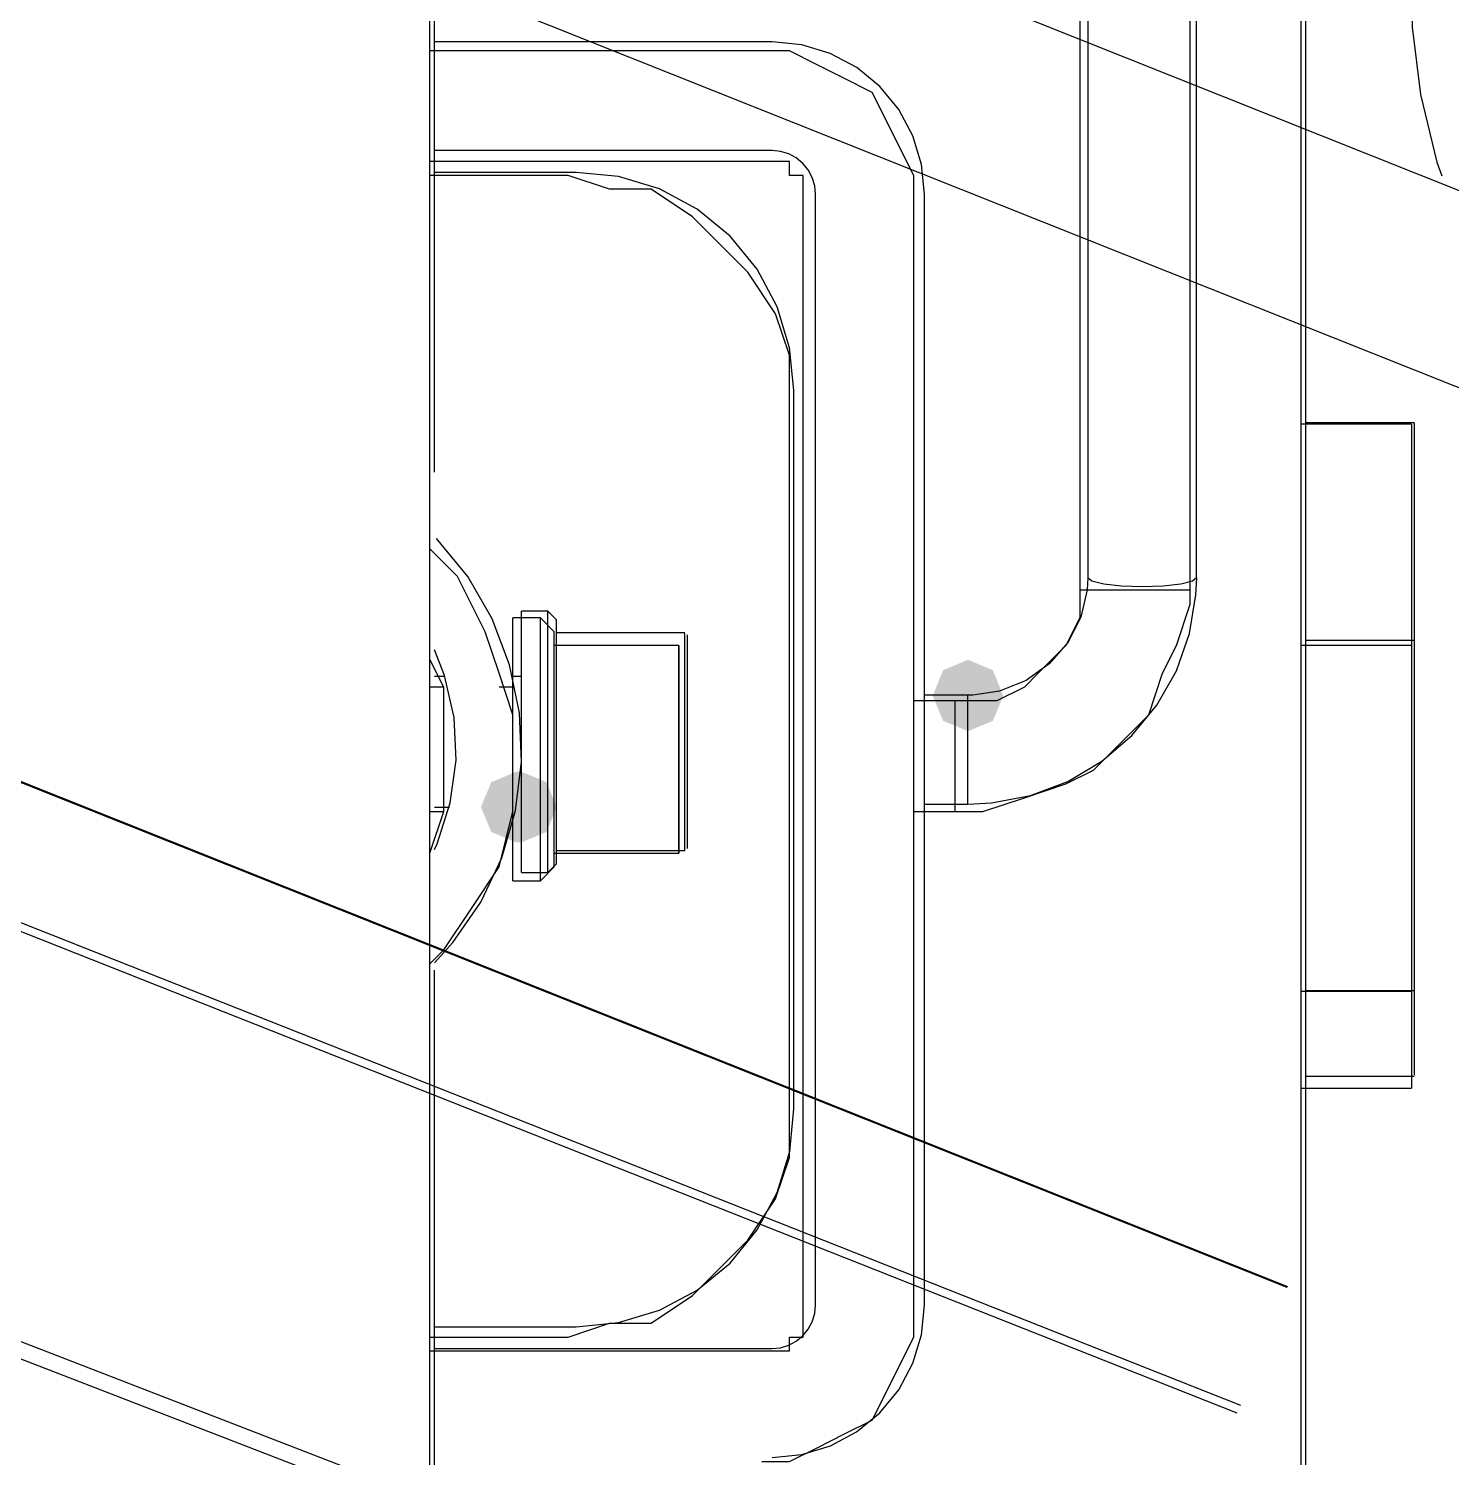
# Model space of a CAD drawing. Extents: x 3 to 592, y 5 to 207.
# Drawn here: x 48.435 to 52.066, y 63.546 to 67.191 of the extents above; entities that cross this region are included whole.
import ezdxf

# ---------------------------------------------------------------- set-up
doc = ezdxf.new("R2010")
doc.units = 0
doc.layers.get('0').update_dxf_attribs({"linetype": 'CONTINUOUS'})

msp = doc.modelspace()

# ---------------------------------------------------------------- hatches: boundary and pattern name
h = msp.add_hatch(color=7)
h.dxf.hatch_style = 2
h.paths.add_polyline_path([(50.922414, 65.488397), (50.895989, 65.424864), (50.832456, 65.398438), (50.768922, 65.424864), (50.742497, 65.488397), (50.768922, 65.554046), (50.832456, 65.580472), (50.895989, 65.554046)])
h = msp.add_hatch(color=7)
h.dxf.hatch_style = 2
h.paths.add_polyline_path([(50.922414, 65.488397), (50.895989, 65.424864), (50.832456, 65.398438), (50.768922, 65.424864), (50.742497, 65.488397), (50.768922, 65.554046), (50.832456, 65.580472), (50.895989, 65.554046)])
h = msp.add_hatch(color=7)
h.dxf.hatch_style = 2
h.paths.add_polyline_path([(50.922414, 65.488397), (50.895989, 65.424864), (50.832456, 65.398438), (50.768922, 65.424864), (50.742497, 65.488397), (50.768922, 65.554046), (50.832456, 65.580472), (50.895989, 65.554046)])
h = msp.add_hatch(color=7)
h.dxf.hatch_style = 2
h.paths.add_polyline_path([(50.922414, 65.488397), (50.895989, 65.424864), (50.832456, 65.398438), (50.768922, 65.424864), (50.742497, 65.488397), (50.768922, 65.554046), (50.832456, 65.580472), (50.895989, 65.554046)])
h = msp.add_hatch(color=7)
h.dxf.hatch_style = 2
h.paths.add_polyline_path([(49.679648, 65.114946), (49.616115, 65.141371), (49.58969, 65.204904), (49.616115, 65.268438), (49.679648, 65.294863), (49.693407, 65.294863), (49.75694, 65.268438), (49.783365, 65.204904), (49.75694, 65.141371), (49.693407, 65.114946)])
h = msp.add_hatch(color=7)
h.dxf.hatch_style = 2
h.paths.add_polyline_path([(49.679648, 65.114946), (49.616115, 65.141371), (49.58969, 65.204904), (49.616115, 65.268438), (49.679648, 65.294863), (49.693407, 65.294863), (49.75694, 65.268438), (49.783365, 65.204904), (49.75694, 65.141371), (49.693407, 65.114946)])
h = msp.add_hatch(color=7)
h.dxf.hatch_style = 2
h.paths.add_polyline_path([(49.679648, 65.114946), (49.616115, 65.141371), (49.58969, 65.204904), (49.616115, 65.268438), (49.679648, 65.294863), (49.693407, 65.294863), (49.75694, 65.268438), (49.783365, 65.204904), (49.75694, 65.141371), (49.693407, 65.114946)])
h = msp.add_hatch(color=7)
h.dxf.hatch_style = 2
h.paths.add_polyline_path([(49.679648, 65.114946), (49.616115, 65.141371), (49.58969, 65.204904), (49.616115, 65.268438), (49.679648, 65.294863), (49.693407, 65.294863), (49.75694, 65.268438), (49.783365, 65.204904), (49.75694, 65.141371), (49.693407, 65.114946)])

# ---------------------------------------------------------------- linework, layer by layer
at = {"color": 7}
for points in [[(55.350833, 65.475556), (26.67, 76.905556)], [(52.875356, 68.685798), (52.730012, 68.613831), (52.595604, 68.527754), (52.353951, 68.311148), (52.249529, 68.182031), (52.15957, 68.041979), (52.089367, 67.901573), (52.037509, 67.765048), (51.992354, 67.592187), (51.966954, 67.405215), (51.965895, 67.194254), (51.987415, 67.022098), (52.029043, 66.84959), (52.04139, 66.81537)], [(52.875356, 68.685798), (52.730012, 68.613831), (52.595604, 68.527754), (52.353951, 68.311148), (52.249529, 68.182031), (52.15957, 68.041979), (52.089367, 67.901573), (52.037509, 67.765048), (51.992354, 67.592187), (51.966954, 67.405215), (51.965895, 67.194254), (51.987415, 67.022098), (52.029043, 66.84959), (52.04139, 66.81537)], [(51.681944, 68.121389), (51.681944, 62.5475)], [(51.693551, 68.129221), (51.693551, 62.573676)], [(51.693551, 68.129221), (51.693551, 62.573676)], [(51.693551, 68.129221), (51.693551, 62.573676)], [(51.693551, 68.129221), (51.693551, 62.573676)], [(47.658055, 68.038874), (52.496425, 66.110734)], [(47.658055, 68.038874), (52.496425, 66.110734)], [(51.1175, 67.909722), (51.1175, 65.757778)], [(51.137996, 67.925774), (51.137996, 65.789704)], [(51.137996, 67.925774), (51.137996, 65.789704)], [(51.137996, 67.925774), (51.137996, 65.789704)], [(51.137996, 67.925774), (51.137996, 65.789704)], [(51.399722, 65.757778), (51.399722, 67.909722)], [(51.415774, 65.789634), (51.415774, 67.925703)], [(51.415774, 65.789634), (51.415774, 67.925703)], [(51.415774, 65.789634), (51.415774, 67.925703)], [(51.415774, 65.789634), (51.415774, 67.925703)], [(49.471333, 66.058768), (49.471333, 67.360518)], [(49.471333, 66.058768), (49.471333, 67.360518)], [(49.471333, 66.058768), (49.471333, 67.360518)], [(49.471333, 66.058768), (49.471333, 67.360518)], [(49.459444, 58.384722), (49.459444, 67.345278)], [(50.332464, 67.157), (49.471333, 67.157)], [(50.332464, 67.157), (49.471333, 67.157)], [(50.332464, 67.157), (49.471333, 67.157)], [(50.332464, 67.157), (49.471333, 67.157)], [(50.721331, 66.768133), (50.713922, 66.843981), (50.691697, 66.917006), (50.655714, 66.984033), (50.607383, 67.042947), (50.548469, 67.091631), (50.481089, 67.127261), (50.408417, 67.149486), (50.332569, 67.156894)], [(50.721331, 66.768133), (50.713922, 66.843981), (50.691697, 66.917006), (50.655714, 66.984033), (50.607383, 67.042947), (50.548469, 67.091631), (50.481089, 67.127261), (50.408417, 67.149486), (50.332569, 67.156894)], [(50.721331, 66.768133), (50.713922, 66.843981), (50.691697, 66.917006), (50.655714, 66.984033), (50.607383, 67.042947), (50.548469, 67.091631), (50.481089, 67.127261), (50.408417, 67.149486), (50.332569, 67.156894)], [(50.721331, 66.768133), (50.713922, 66.843981), (50.691697, 66.917006), (50.655714, 66.984033), (50.607383, 67.042947), (50.548469, 67.091631), (50.481089, 67.127261), (50.408417, 67.149486), (50.332569, 67.156894)], [(50.306111, 67.133611), (49.459444, 67.133611)], [(50.694167, 66.745556), (50.694167, 66.816111), (50.658889, 66.886667), (50.623611, 66.957222), (50.588333, 67.027778), (50.517778, 67.063056), (50.447222, 67.098333), (50.376667, 67.133611), (50.306111, 67.133611)], [(50.332464, 66.879223), (49.471333, 66.879223)], [(50.332464, 66.879223), (49.471333, 66.879223)], [(50.332464, 66.879223), (49.471333, 66.879223)], [(50.332464, 66.879223), (49.471333, 66.879223)], [(50.443553, 66.768133), (50.441437, 66.789653), (50.435087, 66.810819), (50.424856, 66.829869), (50.411098, 66.846803), (50.394164, 66.860561), (50.375114, 66.870792), (50.353948, 66.877142), (50.332428, 66.879258)], [(50.443553, 66.768133), (50.441437, 66.789653), (50.435087, 66.810819), (50.424856, 66.829869), (50.411098, 66.846803), (50.394164, 66.860561), (50.375114, 66.870792), (50.353948, 66.877142), (50.332428, 66.879258)], [(50.443553, 66.768133), (50.441437, 66.789653), (50.435087, 66.810819), (50.424856, 66.829869), (50.411098, 66.846803), (50.394164, 66.860561), (50.375114, 66.870792), (50.353948, 66.877142), (50.332428, 66.879258)], [(50.443553, 66.768133), (50.441437, 66.789653), (50.435087, 66.810819), (50.424856, 66.829869), (50.411098, 66.846803), (50.394164, 66.860561), (50.375114, 66.870792), (50.353948, 66.877142), (50.332428, 66.879258)], [(50.306111, 66.851389), (49.459444, 66.851389)], [(50.411944, 66.745556), (50.411944, 66.780833), (50.411944, 66.816111), (50.376667, 66.816111), (50.376667, 66.851389), (50.341389, 66.851389), (50.306111, 66.851389)], [(49.812222, 66.816111), (49.459444, 66.816111)], [(49.832472, 66.823661), (49.471227, 66.823661)], [(49.832472, 66.823661), (49.471227, 66.823661)], [(49.832472, 66.823661), (49.471227, 66.823661)], [(49.832472, 66.823661), (49.471227, 66.823661)], [(50.376667, 66.251667), (50.376667, 66.3575), (50.341389, 66.463333), (50.270833, 66.569167), (50.200278, 66.639722), (50.129722, 66.710278), (50.023889, 66.780833), (49.918056, 66.780833), (49.812222, 66.816111)], [(50.388026, 66.268106), (50.377443, 66.376409), (50.345693, 66.480831), (50.29454, 66.576787), (50.225396, 66.661101), (50.141082, 66.729892), (50.045126, 66.781398), (49.940704, 66.813148), (49.832401, 66.823731)], [(50.388026, 66.268106), (50.377443, 66.376409), (50.345693, 66.480831), (50.29454, 66.576787), (50.225396, 66.661101), (50.141082, 66.729892), (50.045126, 66.781398), (49.940704, 66.813148), (49.832401, 66.823731)], [(50.388026, 66.268106), (50.377443, 66.376409), (50.345693, 66.480831), (50.29454, 66.576787), (50.225396, 66.661101), (50.141082, 66.729892), (50.045126, 66.781398), (49.940704, 66.813148), (49.832401, 66.823731)], [(50.388026, 66.268106), (50.377443, 66.376409), (50.345693, 66.480831), (50.29454, 66.576787), (50.225396, 66.661101), (50.141082, 66.729892), (50.045126, 66.781398), (49.940704, 66.813148), (49.832401, 66.823731)], [(50.411944, 63.923333), (50.411944, 66.745556)], [(50.443553, 63.934799), (50.443553, 66.76831)], [(50.443553, 63.934799), (50.443553, 66.76831)], [(50.443553, 63.934799), (50.443553, 66.76831)], [(50.443553, 63.934799), (50.443553, 66.76831)], [(50.694167, 63.923333), (50.694167, 66.745556)], [(50.721331, 63.934799), (50.721331, 66.76831)], [(50.721331, 63.934799), (50.721331, 66.76831)], [(50.721331, 63.934799), (50.721331, 66.76831)], [(50.721331, 63.934799), (50.721331, 66.76831)], [(50.388026, 64.434791), (50.388026, 66.268177)], [(50.388026, 64.434791), (50.388026, 66.268177)], [(50.388026, 64.434791), (50.388026, 66.268177)], [(50.388026, 64.434791), (50.388026, 66.268177)], [(50.376667, 64.417222), (50.376667, 66.251667)], [(51.964167, 66.181111), (51.681944, 66.181111)], [(51.971328, 66.18478), (51.693692, 66.18478)], [(51.971328, 66.18478), (51.693692, 66.18478)], [(51.971328, 66.18478), (51.693692, 66.18478)], [(51.971328, 66.18478), (51.693692, 66.18478)], [(51.964167, 66.181111), (51.964167, 66.145833), (51.964167, 66.110556), (51.964167, 66.04), (51.964167, 65.934167), (51.964167, 65.863611), (51.964167, 65.7225), (51.964167, 65.616667)], [(51.971328, 66.18478), (51.971328, 66.159733), (51.971328, 66.115988), (51.971328, 66.05143), (51.971328, 65.968174), (51.971328, 65.868338), (51.971328, 65.754391), (51.971328, 65.629861)], [(51.971328, 66.18478), (51.971328, 66.159733), (51.971328, 66.115988), (51.971328, 66.05143), (51.971328, 65.968174), (51.971328, 65.868338), (51.971328, 65.754391), (51.971328, 65.629861)], [(51.971328, 66.18478), (51.971328, 66.159733), (51.971328, 66.115988), (51.971328, 66.05143), (51.971328, 65.968174), (51.971328, 65.868338), (51.971328, 65.754391), (51.971328, 65.629861)], [(51.971328, 66.18478), (51.971328, 66.159733), (51.971328, 66.115988), (51.971328, 66.05143), (51.971328, 65.968174), (51.971328, 65.868338), (51.971328, 65.754391), (51.971328, 65.629861)], [(51.646934, 63.979484), (46.808531, 65.907638)], [(51.646934, 63.979484), (46.808531, 65.907638)], [(46.80966, 65.910037), (51.64803, 63.981896)], [(46.80966, 65.910037), (51.64803, 63.981896)], [(49.459444, 64.805278), (49.494722, 64.840556), (49.565278, 64.946389), (49.635833, 65.052222), (49.671111, 65.193333), (49.671111, 65.299167), (49.671111, 65.440278), (49.635833, 65.546111), (49.600556, 65.651944), (49.53, 65.793056), (49.459444, 65.863611)], [(49.471333, 64.807112), (49.518253, 64.859676), (49.589514, 64.962687), (49.643136, 65.075576), (49.677708, 65.195873), (49.692878, 65.320051), (49.687939, 65.445287), (49.662891, 65.567701), (49.618441, 65.684823), (49.556, 65.793126), (49.476625, 65.89014)], [(49.471333, 64.807112), (49.518253, 64.859676), (49.589514, 64.962687), (49.643136, 65.075576), (49.677708, 65.195873), (49.692878, 65.320051), (49.687939, 65.445287), (49.662891, 65.567701), (49.618441, 65.684823), (49.556, 65.793126), (49.476625, 65.89014)], [(49.471333, 64.807112), (49.518253, 64.859676), (49.589514, 64.962687), (49.643136, 65.075576), (49.677708, 65.195873), (49.692878, 65.320051), (49.687939, 65.445287), (49.662891, 65.567701), (49.618441, 65.684823), (49.556, 65.793126), (49.476625, 65.89014)], [(49.471333, 64.807112), (49.518253, 64.859676), (49.589514, 64.962687), (49.643136, 65.075576), (49.677708, 65.195873), (49.692878, 65.320051), (49.687939, 65.445287), (49.662891, 65.567701), (49.618441, 65.684823), (49.556, 65.793126), (49.476625, 65.89014)], [(50.832456, 65.21256), (50.892781, 65.215735), (50.992264, 65.234785), (51.086808, 65.270415), (51.173944, 65.321921), (51.25085, 65.387185), (51.314703, 65.465149), (51.364444, 65.552637), (51.397606, 65.647182), (51.414186, 65.74596), (51.41595, 65.789704)], [(50.832456, 65.21256), (50.892781, 65.215735), (50.992264, 65.234785), (51.086808, 65.270415), (51.173944, 65.321921), (51.25085, 65.387185), (51.314703, 65.465149), (51.364444, 65.552637), (51.397606, 65.647182), (51.414186, 65.74596), (51.41595, 65.789704)], [(50.832456, 65.21256), (50.892781, 65.215735), (50.992264, 65.234785), (51.086808, 65.270415), (51.173944, 65.321921), (51.25085, 65.387185), (51.314703, 65.465149), (51.364444, 65.552637), (51.397606, 65.647182), (51.414186, 65.74596), (51.41595, 65.789704)], [(50.832456, 65.21256), (50.892781, 65.215735), (50.992264, 65.234785), (51.086808, 65.270415), (51.173944, 65.321921), (51.25085, 65.387185), (51.314703, 65.465149), (51.364444, 65.552637), (51.397606, 65.647182), (51.414186, 65.74596), (51.41595, 65.789704)], [(51.137996, 65.789634), (51.136233, 65.758942), (51.120005, 65.689092), (51.087549, 65.624534), (51.039924, 65.569853), (50.980657, 65.527872), (50.912924, 65.500709), (50.844485, 65.490478), (50.832491, 65.490478)], [(51.137996, 65.789634), (51.136233, 65.758942), (51.120005, 65.689092), (51.087549, 65.624534), (51.039924, 65.569853), (50.980657, 65.527872), (50.912924, 65.500709), (50.844485, 65.490478), (50.832491, 65.490478)], [(51.137996, 65.789634), (51.136233, 65.758942), (51.120005, 65.689092), (51.087549, 65.624534), (51.039924, 65.569853), (50.980657, 65.527872), (50.912924, 65.500709), (50.844485, 65.490478), (50.832491, 65.490478)], [(51.137996, 65.789634), (51.136233, 65.758942), (51.120005, 65.689092), (51.087549, 65.624534), (51.039924, 65.569853), (50.980657, 65.527872), (50.912924, 65.500709), (50.844485, 65.490478), (50.832491, 65.490478)], [(51.415774, 65.789634), (51.40519, 65.780814), (51.375204, 65.773053), (51.330049, 65.768114), (51.276779, 65.76635), (51.223862, 65.768114), (51.178707, 65.773053), (51.148721, 65.780814), (51.138137, 65.789634)], [(51.415774, 65.789634), (51.40519, 65.780814), (51.375204, 65.773053), (51.330049, 65.768114), (51.276779, 65.76635), (51.223862, 65.768114), (51.178707, 65.773053), (51.148721, 65.780814), (51.138137, 65.789634)], [(51.415774, 65.789634), (51.40519, 65.780814), (51.375204, 65.773053), (51.330049, 65.768114), (51.276779, 65.76635), (51.223862, 65.768114), (51.178707, 65.773053), (51.148721, 65.780814), (51.138137, 65.789634)], [(51.415774, 65.789634), (51.40519, 65.780814), (51.375204, 65.773053), (51.330049, 65.768114), (51.276779, 65.76635), (51.223862, 65.768114), (51.178707, 65.773053), (51.148721, 65.780814), (51.138137, 65.789634)], [(51.1175, 65.757778), (51.1175, 65.687222), (51.082222, 65.616667), (51.011667, 65.546111), (50.976389, 65.510833), (50.905833, 65.475556), (50.835278, 65.475556), (50.8, 65.475556)], [(50.8, 65.193333), (50.870556, 65.193333), (50.976389, 65.228611), (51.082222, 65.263889), (51.152778, 65.299167), (51.223333, 65.369722), (51.293889, 65.440278), (51.329167, 65.546111), (51.364444, 65.616667), (51.399722, 65.7225), (51.399722, 65.757778)], [(51.399722, 65.757778), (51.364444, 65.757778), (51.329167, 65.757778), (51.258611, 65.757778), (51.223333, 65.757778), (51.152778, 65.757778), (51.1175, 65.757778)], [(49.741667, 65.687222), (49.671111, 65.687222)], [(49.671111, 65.016944), (49.671111, 65.052222), (49.671111, 65.0875), (49.671111, 65.122778), (49.671111, 65.193333), (49.671111, 65.299167), (49.671111, 65.369722), (49.671111, 65.440278), (49.671111, 65.510833), (49.671111, 65.581389), (49.671111, 65.651944), (49.671111, 65.687222)], [(49.693548, 65.038217), (49.693548, 65.059031), (49.693548, 65.097484), (49.693548, 65.153222), (49.693548, 65.22272), (49.693548, 65.301742), (49.693548, 65.384998), (49.693548, 65.467548), (49.693548, 65.543747), (49.693548, 65.609364), (49.693548, 65.659811), (49.693548, 65.69262), (49.693548, 65.704967)], [(49.693548, 65.038217), (49.693548, 65.059031), (49.693548, 65.097484), (49.693548, 65.153222), (49.693548, 65.22272), (49.693548, 65.301742), (49.693548, 65.384998), (49.693548, 65.467548), (49.693548, 65.543747), (49.693548, 65.609364), (49.693548, 65.659811), (49.693548, 65.69262), (49.693548, 65.704967)], [(49.693548, 65.038217), (49.693548, 65.059031), (49.693548, 65.097484), (49.693548, 65.153222), (49.693548, 65.22272), (49.693548, 65.301742), (49.693548, 65.384998), (49.693548, 65.467548), (49.693548, 65.543747), (49.693548, 65.609364), (49.693548, 65.659811), (49.693548, 65.69262), (49.693548, 65.704967)], [(49.693548, 65.038217), (49.693548, 65.059031), (49.693548, 65.097484), (49.693548, 65.153222), (49.693548, 65.22272), (49.693548, 65.301742), (49.693548, 65.384998), (49.693548, 65.467548), (49.693548, 65.543747), (49.693548, 65.609364), (49.693548, 65.659811), (49.693548, 65.69262), (49.693548, 65.704967)], [(49.760223, 65.704896), (49.693548, 65.704896)], [(49.760223, 65.704896), (49.693548, 65.704896)], [(49.760223, 65.704896), (49.693548, 65.704896)], [(49.760223, 65.704896), (49.693548, 65.704896)], [(49.776944, 65.651944), (49.741667, 65.687222)], [(49.741667, 65.016944), (49.741667, 65.052222), (49.741667, 65.0875), (49.741667, 65.122778), (49.741667, 65.193333), (49.741667, 65.299167), (49.741667, 65.369722), (49.741667, 65.440278), (49.741667, 65.510833), (49.741667, 65.581389), (49.741667, 65.651944), (49.741667, 65.687222)], [(49.760223, 65.038217), (49.760223, 65.059031), (49.760223, 65.097484), (49.760223, 65.153222), (49.760223, 65.22272), (49.760223, 65.301742), (49.760223, 65.384998), (49.760223, 65.467548), (49.760223, 65.543747), (49.760223, 65.609364), (49.760223, 65.659811), (49.760223, 65.69262), (49.760223, 65.704967)], [(49.760223, 65.038217), (49.760223, 65.059031), (49.760223, 65.097484), (49.760223, 65.153222), (49.760223, 65.22272), (49.760223, 65.301742), (49.760223, 65.384998), (49.760223, 65.467548), (49.760223, 65.543747), (49.760223, 65.609364), (49.760223, 65.659811), (49.760223, 65.69262), (49.760223, 65.704967)], [(49.760223, 65.038217), (49.760223, 65.059031), (49.760223, 65.097484), (49.760223, 65.153222), (49.760223, 65.22272), (49.760223, 65.301742), (49.760223, 65.384998), (49.760223, 65.467548), (49.760223, 65.543747), (49.760223, 65.609364), (49.760223, 65.659811), (49.760223, 65.69262), (49.760223, 65.704967)], [(49.760223, 65.038217), (49.760223, 65.059031), (49.760223, 65.097484), (49.760223, 65.153222), (49.760223, 65.22272), (49.760223, 65.301742), (49.760223, 65.384998), (49.760223, 65.467548), (49.760223, 65.543747), (49.760223, 65.609364), (49.760223, 65.659811), (49.760223, 65.69262), (49.760223, 65.704967)], [(49.782448, 65.682671), (49.760223, 65.704896)], [(49.782448, 65.682671), (49.760223, 65.704896)], [(49.782448, 65.682671), (49.760223, 65.704896)], [(49.782448, 65.682671), (49.760223, 65.704896)], [(49.782448, 65.060442), (49.782448, 65.079845), (49.782448, 65.115828), (49.782448, 65.168039), (49.782448, 65.23295), (49.782448, 65.306328), (49.782448, 65.383939), (49.782448, 65.460845), (49.782448, 65.532459), (49.782448, 65.593489), (49.782448, 65.640761), (49.782448, 65.6711), (49.782448, 65.682742)], [(49.782448, 65.060442), (49.782448, 65.079845), (49.782448, 65.115828), (49.782448, 65.168039), (49.782448, 65.23295), (49.782448, 65.306328), (49.782448, 65.383939), (49.782448, 65.460845), (49.782448, 65.532459), (49.782448, 65.593489), (49.782448, 65.640761), (49.782448, 65.6711), (49.782448, 65.682742)], [(49.782448, 65.060442), (49.782448, 65.079845), (49.782448, 65.115828), (49.782448, 65.168039), (49.782448, 65.23295), (49.782448, 65.306328), (49.782448, 65.383939), (49.782448, 65.460845), (49.782448, 65.532459), (49.782448, 65.593489), (49.782448, 65.640761), (49.782448, 65.6711), (49.782448, 65.682742)], [(49.782448, 65.060442), (49.782448, 65.079845), (49.782448, 65.115828), (49.782448, 65.168039), (49.782448, 65.23295), (49.782448, 65.306328), (49.782448, 65.383939), (49.782448, 65.460845), (49.782448, 65.532459), (49.782448, 65.593489), (49.782448, 65.640761), (49.782448, 65.6711), (49.782448, 65.682742)], [(49.776944, 65.052222), (49.776944, 65.0875), (49.776944, 65.158056), (49.776944, 65.228611), (49.776944, 65.299167), (49.776944, 65.369722), (49.776944, 65.440278), (49.776944, 65.510833), (49.776944, 65.581389), (49.776944, 65.616667), (49.776944, 65.651944)], [(50.110214, 65.649334), (49.782483, 65.649334)], [(50.110214, 65.649334), (49.782483, 65.649334)], [(50.110214, 65.649334), (49.782483, 65.649334)], [(50.110214, 65.649334), (49.782483, 65.649334)], [(50.110214, 65.627462), (50.110214, 65.647217)], [(50.110214, 65.627462), (50.110214, 65.647217)], [(50.110214, 65.627462), (50.110214, 65.647217)], [(50.110214, 65.627462), (50.110214, 65.647217)], [(50.115787, 65.64376), (50.115787, 65.622241)], [(50.115787, 65.64376), (50.115787, 65.622241)], [(50.115787, 65.64376), (50.115787, 65.622241)], [(50.115787, 65.64376), (50.115787, 65.622241)], [(49.471333, 65.096884), (49.477683, 65.111348), (49.51155, 65.215417), (49.526366, 65.324073), (49.521428, 65.433434), (49.497086, 65.540326), (49.471333, 65.605942)], [(49.471333, 65.096884), (49.477683, 65.111348), (49.51155, 65.215417), (49.526366, 65.324073), (49.521428, 65.433434), (49.497086, 65.540326), (49.471333, 65.605942)], [(49.471333, 65.096884), (49.477683, 65.111348), (49.51155, 65.215417), (49.526366, 65.324073), (49.521428, 65.433434), (49.497086, 65.540326), (49.471333, 65.605942)], [(49.471333, 65.096884), (49.477683, 65.111348), (49.51155, 65.215417), (49.526366, 65.324073), (49.521428, 65.433434), (49.497086, 65.540326), (49.471333, 65.605942)], [(50.094444, 65.616667), (49.776944, 65.616667)], [(50.094444, 65.616667), (50.094444, 65.581389), (50.094444, 65.510833), (50.094444, 65.440278), (50.094444, 65.369722), (50.094444, 65.299167), (50.094444, 65.228611), (50.094444, 65.158056), (50.094444, 65.122778), (50.094444, 65.0875)], [(50.094444, 65.0875), (50.094444, 65.122778), (50.094444, 65.158056), (50.094444, 65.228611), (50.094444, 65.299167), (50.094444, 65.369722), (50.094444, 65.440278), (50.094444, 65.510833), (50.094444, 65.581389), (50.094444, 65.616667)], [(50.110214, 65.093779), (50.110214, 65.104716), (50.110214, 65.13576), (50.110214, 65.184091), (50.110214, 65.246179), (50.110214, 65.317793), (50.110214, 65.393288), (50.110214, 65.467371), (50.110214, 65.534046), (50.110214, 65.588727), (50.110214, 65.627532)], [(50.110214, 65.093779), (50.110214, 65.104716), (50.110214, 65.13576), (50.110214, 65.184091), (50.110214, 65.246179), (50.110214, 65.317793), (50.110214, 65.393288), (50.110214, 65.467371), (50.110214, 65.534046), (50.110214, 65.588727), (50.110214, 65.627532)], [(50.110214, 65.093779), (50.110214, 65.104716), (50.110214, 65.13576), (50.110214, 65.184091), (50.110214, 65.246179), (50.110214, 65.317793), (50.110214, 65.393288), (50.110214, 65.467371), (50.110214, 65.534046), (50.110214, 65.588727), (50.110214, 65.627532)], [(50.110214, 65.093779), (50.110214, 65.104716), (50.110214, 65.13576), (50.110214, 65.184091), (50.110214, 65.246179), (50.110214, 65.317793), (50.110214, 65.393288), (50.110214, 65.467371), (50.110214, 65.534046), (50.110214, 65.588727), (50.110214, 65.627532)], [(50.115787, 65.622346), (50.115787, 65.584599), (50.115787, 65.530977), (50.115787, 65.46536), (50.115787, 65.393041), (50.115787, 65.318957), (50.115787, 65.248755), (50.115787, 65.187724), (50.115787, 65.140452), (50.115787, 65.110113), (50.115787, 65.099177)], [(50.115787, 65.622346), (50.115787, 65.584599), (50.115787, 65.530977), (50.115787, 65.46536), (50.115787, 65.393041), (50.115787, 65.318957), (50.115787, 65.248755), (50.115787, 65.187724), (50.115787, 65.140452), (50.115787, 65.110113), (50.115787, 65.099177)], [(50.115787, 65.622346), (50.115787, 65.584599), (50.115787, 65.530977), (50.115787, 65.46536), (50.115787, 65.393041), (50.115787, 65.318957), (50.115787, 65.248755), (50.115787, 65.187724), (50.115787, 65.140452), (50.115787, 65.110113), (50.115787, 65.099177)], [(50.115787, 65.622346), (50.115787, 65.584599), (50.115787, 65.530977), (50.115787, 65.46536), (50.115787, 65.393041), (50.115787, 65.318957), (50.115787, 65.248755), (50.115787, 65.187724), (50.115787, 65.140452), (50.115787, 65.110113), (50.115787, 65.099177)], [(51.964167, 65.616667), (51.681944, 65.616667)], [(51.971328, 65.62979), (51.693692, 65.62979)], [(51.971328, 65.62979), (51.693692, 65.62979)], [(51.971328, 65.62979), (51.693692, 65.62979)], [(51.971328, 65.62979), (51.693692, 65.62979)], [(51.964167, 65.616667), (51.964167, 64.734722)], [(51.971328, 65.62979), (51.971328, 64.736204)], [(51.971328, 65.62979), (51.971328, 64.736204)], [(51.971328, 65.62979), (51.971328, 64.736204)], [(51.971328, 65.62979), (51.971328, 64.736204)], [(51.519455, 63.659264), (46.676275, 65.574898)], [(51.519455, 63.659264), (46.676275, 65.574898)], [(46.684106, 65.594971), (51.527421, 63.679284)], [(46.684106, 65.594971), (51.527421, 63.679284)], [(49.459444, 65.0875), (49.494722, 65.193333), (49.494722, 65.299167), (49.494722, 65.405), (49.494722, 65.510833), (49.459444, 65.581389)], [(49.49765, 65.538209), (49.471192, 65.538209)], [(49.49765, 65.538209), (49.471192, 65.538209)], [(49.49765, 65.538209), (49.471192, 65.538209)], [(49.49765, 65.538209), (49.471192, 65.538209)], [(49.693548, 65.538209), (49.670617, 65.538209)], [(49.693548, 65.538209), (49.670617, 65.538209)], [(49.693548, 65.538209), (49.670617, 65.538209)], [(49.693548, 65.538209), (49.670617, 65.538209)], [(49.494722, 65.510833), (49.459444, 65.510833)], [(49.671111, 65.510833), (49.635833, 65.510833)], [(50.8, 65.475556), (50.694167, 65.475556)], [(50.832456, 65.490337), (50.721331, 65.490337)], [(50.832456, 65.490337), (50.721331, 65.490337)], [(50.832456, 65.490337), (50.721331, 65.490337)], [(50.832456, 65.490337), (50.721331, 65.490337)], [(50.8, 65.193333), (50.8, 65.228611), (50.8, 65.263889), (50.8, 65.299167), (50.8, 65.369722), (50.8, 65.405), (50.8, 65.440278), (50.8, 65.475556)], [(50.832456, 65.21256), (50.832456, 65.238312), (50.832456, 65.277471), (50.832456, 65.328271), (50.832456, 65.382246), (50.832456, 65.431987), (50.832456, 65.469029), (50.832456, 65.488432)], [(50.832456, 65.21256), (50.832456, 65.238312), (50.832456, 65.277471), (50.832456, 65.328271), (50.832456, 65.382246), (50.832456, 65.431987), (50.832456, 65.469029), (50.832456, 65.488432)], [(50.832456, 65.21256), (50.832456, 65.238312), (50.832456, 65.277471), (50.832456, 65.328271), (50.832456, 65.382246), (50.832456, 65.431987), (50.832456, 65.469029), (50.832456, 65.488432)], [(50.832456, 65.21256), (50.832456, 65.238312), (50.832456, 65.277471), (50.832456, 65.328271), (50.832456, 65.382246), (50.832456, 65.431987), (50.832456, 65.469029), (50.832456, 65.488432)], [(49.471333, 65.204904), (49.50908, 65.204904)], [(49.471333, 65.204904), (49.50908, 65.204904)], [(49.471333, 65.204904), (49.50908, 65.204904)], [(49.471333, 65.204904), (49.50908, 65.204904)], [(50.721331, 65.21256), (50.832456, 65.21256)], [(50.721331, 65.21256), (50.832456, 65.21256)], [(50.721331, 65.21256), (50.832456, 65.21256)], [(50.721331, 65.21256), (50.832456, 65.21256)], [(49.459444, 65.193333), (49.494722, 65.193333)], [(50.694167, 65.193333), (50.8, 65.193333)], [(49.782448, 65.093779), (50.110178, 65.093779)], [(49.782448, 65.093779), (50.110178, 65.093779)], [(49.782448, 65.093779), (50.110178, 65.093779)], [(49.782448, 65.093779), (50.110178, 65.093779)], [(49.760223, 65.038217), (49.782448, 65.060442)], [(49.760223, 65.038217), (49.782448, 65.060442)], [(49.760223, 65.038217), (49.782448, 65.060442)], [(49.760223, 65.038217), (49.782448, 65.060442)], [(49.776944, 65.0875), (50.094444, 65.0875)], [(49.693548, 65.038217), (49.760223, 65.038217)], [(49.693548, 65.038217), (49.760223, 65.038217)], [(49.693548, 65.038217), (49.760223, 65.038217)], [(49.693548, 65.038217), (49.760223, 65.038217)], [(49.741667, 65.016944), (49.776944, 65.052222)], [(49.671111, 65.016944), (49.741667, 65.016944)], [(49.471333, 63.518768), (49.471333, 64.788768)], [(49.471333, 63.518768), (49.471333, 64.788768)], [(49.471333, 63.518768), (49.471333, 64.788768)], [(49.471333, 63.518768), (49.471333, 64.788768)], [(51.964167, 64.734722), (51.681944, 64.734722)], [(51.971328, 64.736063), (51.693692, 64.736063)], [(51.971328, 64.736063), (51.693692, 64.736063)], [(51.971328, 64.736063), (51.693692, 64.736063)], [(51.971328, 64.736063), (51.693692, 64.736063)], [(51.964167, 64.734722), (51.964167, 64.628889), (51.964167, 64.558333), (51.964167, 64.523056), (51.964167, 64.487778)], [(51.971328, 64.736063), (51.971328, 64.652454), (51.971328, 64.587896), (51.971328, 64.543446), (51.971328, 64.520868)], [(51.971328, 64.736063), (51.971328, 64.652454), (51.971328, 64.587896), (51.971328, 64.543446), (51.971328, 64.520868)], [(51.971328, 64.736063), (51.971328, 64.652454), (51.971328, 64.587896), (51.971328, 64.543446), (51.971328, 64.520868)], [(51.971328, 64.736063), (51.971328, 64.652454), (51.971328, 64.587896), (51.971328, 64.543446), (51.971328, 64.520868)], [(46.309915, 64.655982), (51.168591, 62.776664)], [(46.309915, 64.655982), (51.168591, 62.776664)], [(51.152976, 62.737698), (46.294252, 64.617036)], [(51.152976, 62.737698), (46.294252, 64.617036)], [(51.693551, 64.518117), (51.971187, 64.518117)], [(51.693551, 64.518117), (51.971187, 64.518117)], [(51.693551, 64.518117), (51.971187, 64.518117)], [(51.693551, 64.518117), (51.971187, 64.518117)], [(51.681944, 64.487778), (51.964167, 64.487778)], [(49.812222, 63.852778), (49.918056, 63.888056), (50.023889, 63.888056), (50.129722, 63.958611), (50.200278, 64.029167), (50.270833, 64.099722), (50.341389, 64.205556), (50.376667, 64.311389), (50.376667, 64.417222)], [(49.832472, 63.879236), (49.940774, 63.889819), (50.045197, 63.921569), (50.141152, 63.972722), (50.225466, 64.041867), (50.294258, 64.126181), (50.345763, 64.222136), (50.377513, 64.326558), (50.388097, 64.434861)], [(49.832472, 63.879236), (49.940774, 63.889819), (50.045197, 63.921569), (50.141152, 63.972722), (50.225466, 64.041867), (50.294258, 64.126181), (50.345763, 64.222136), (50.377513, 64.326558), (50.388097, 64.434861)], [(49.832472, 63.879236), (49.940774, 63.889819), (50.045197, 63.921569), (50.141152, 63.972722), (50.225466, 64.041867), (50.294258, 64.126181), (50.345763, 64.222136), (50.377513, 64.326558), (50.388097, 64.434861)], [(49.832472, 63.879236), (49.940774, 63.889819), (50.045197, 63.921569), (50.141152, 63.972722), (50.225466, 64.041867), (50.294258, 64.126181), (50.345763, 64.222136), (50.377513, 64.326558), (50.388097, 64.434861)], [(50.332464, 63.823674), (50.353983, 63.82579), (50.37515, 63.83214), (50.3942, 63.842371), (50.411133, 63.856129), (50.424891, 63.873062), (50.435122, 63.892112), (50.441472, 63.913279), (50.443589, 63.934799)], [(50.332464, 63.823674), (50.353983, 63.82579), (50.37515, 63.83214), (50.3942, 63.842371), (50.411133, 63.856129), (50.424891, 63.873062), (50.435122, 63.892112), (50.441472, 63.913279), (50.443589, 63.934799)], [(50.332464, 63.823674), (50.353983, 63.82579), (50.37515, 63.83214), (50.3942, 63.842371), (50.411133, 63.856129), (50.424891, 63.873062), (50.435122, 63.892112), (50.441472, 63.913279), (50.443589, 63.934799)], [(50.332464, 63.823674), (50.353983, 63.82579), (50.37515, 63.83214), (50.3942, 63.842371), (50.411133, 63.856129), (50.424891, 63.873062), (50.435122, 63.892112), (50.441472, 63.913279), (50.443589, 63.934799)], [(50.332464, 63.545896), (50.408311, 63.553305), (50.481336, 63.57553), (50.548364, 63.611513), (50.60763, 63.659844), (50.655961, 63.718757), (50.691591, 63.786138), (50.713816, 63.85881), (50.721225, 63.934657)], [(50.332464, 63.545896), (50.408311, 63.553305), (50.481336, 63.57553), (50.548364, 63.611513), (50.60763, 63.659844), (50.655961, 63.718757), (50.691591, 63.786138), (50.713816, 63.85881), (50.721225, 63.934657)], [(50.332464, 63.545896), (50.408311, 63.553305), (50.481336, 63.57553), (50.548364, 63.611513), (50.60763, 63.659844), (50.655961, 63.718757), (50.691591, 63.786138), (50.713816, 63.85881), (50.721225, 63.934657)], [(50.332464, 63.545896), (50.408311, 63.553305), (50.481336, 63.57553), (50.548364, 63.611513), (50.60763, 63.659844), (50.655961, 63.718757), (50.691591, 63.786138), (50.713816, 63.85881), (50.721225, 63.934657)], [(50.306111, 63.8175), (50.341389, 63.8175), (50.376667, 63.8175), (50.376667, 63.852778), (50.411944, 63.852778), (50.411944, 63.888056), (50.411944, 63.923333)], [(50.306111, 63.535278), (50.376667, 63.535278), (50.447222, 63.570556), (50.517778, 63.605833), (50.588333, 63.641111), (50.623611, 63.711667), (50.658889, 63.782222), (50.694167, 63.852778), (50.694167, 63.923333)], [(49.471333, 63.879236), (49.832577, 63.879236)], [(49.471333, 63.879236), (49.832577, 63.879236)], [(49.471333, 63.879236), (49.832577, 63.879236)], [(49.471333, 63.879236), (49.832577, 63.879236)], [(49.459444, 63.852778), (49.812222, 63.852778)], [(49.459444, 63.8175), (50.306111, 63.8175)], [(49.471333, 63.823674), (50.332464, 63.823674)], [(49.471333, 63.823674), (50.332464, 63.823674)], [(49.471333, 63.823674), (50.332464, 63.823674)], [(49.471333, 63.823674), (50.332464, 63.823674)]]:
    msp.add_lwpolyline(points, dxfattribs=at)

doc.saveas('drawing.dxf')
